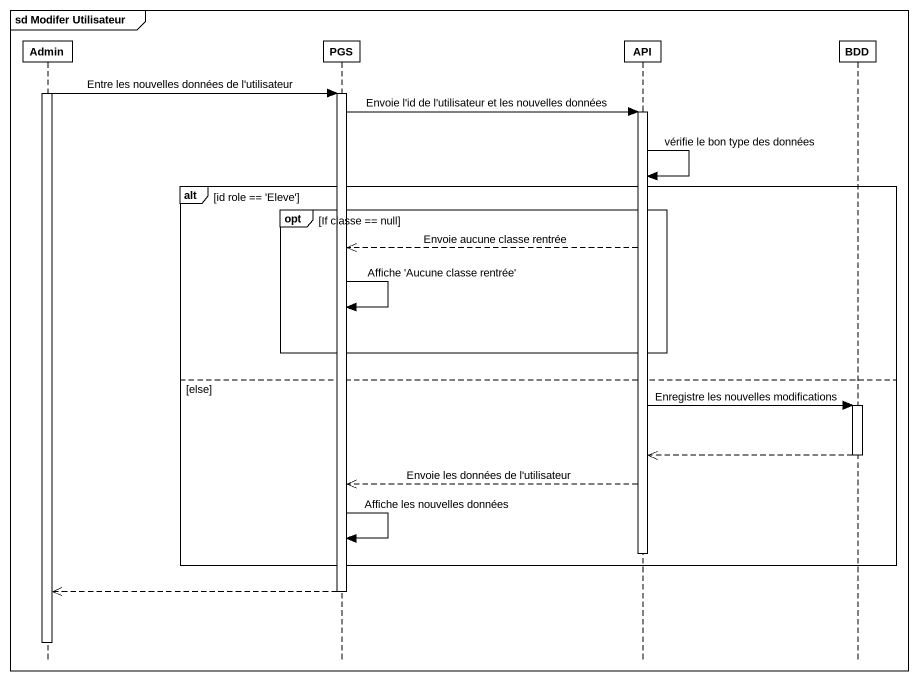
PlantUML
@startuml
mainframe sd Modifer Utilisateur
hide footbox
participant Admin
participant PGS
participant API
participant BDD

activate Admin
Admin -> PGS : Entre les nouvelles données de l'utilisateur
activate PGS
PGS -> API : Envoie l'id de l'utilisateur et les nouvelles données
activate API
API -> API : vérifie le bon type des données
alt id role == 'Eleve'
  opt If classe == null
    API -->> PGS : Envoie aucune classe rentrée
    PGS -> PGS : Affiche 'Aucune classe rentrée'
  end
else else
  API -> BDD : Enregistre les nouvelles modifications
  activate BDD
  BDD -->> API
  deactivate BDD
  API -->> PGS : Envoie les données de l'utilisateur
  PGS -> PGS : Affiche les nouvelles données
  deactivate API
end
PGS -->> Admin
deactivate PGS
deactivate Admin
@enduml
